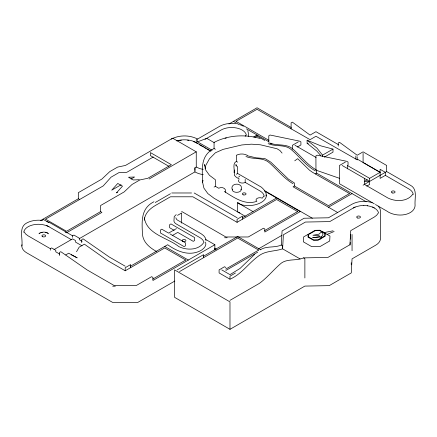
<?xml version="1.0" encoding="UTF-8"?>
<svg xmlns="http://www.w3.org/2000/svg" width="437" height="437" viewBox="0 0 437 437"><rect width="100%" height="100%" fill="white"/><g stroke="black" fill="none" stroke-linecap="round" stroke-linejoin="round"><path stroke-width="0.66" d="M214.867 250.008L214.867 244.725L205.701 239.438M239.886 212.961A16.677 9.614 -0.1 0 1 237.652 211.885L237.652 202.741C247.932 210.672 278.325 201.293 261.244 187.091L237.652 173.473L236.335 174.232M300.061 258.917L282.602 248.839L282.602 245.791L281.286 245.026L282.067 230.955L304.092 218.238L328.46 217.79L352.053 204.172C358.198 200.938 365.6 200.659 372.182 202.642M308.14 234.336L307.987 237.089L313.476 240.257L318.245 240.17L325.199 236.155L325.352 233.402L319.862 230.233L315.088 230.321L303.644 236.914L303.371 241.841L311.652 246.621L320.19 246.463L329.689 240.978L329.962 236.051L322.555 231.785L324.686 233.014M350.097 245.086L350.245 242.404M350.43 239.055L350.692 234.363M239.083 178.87L236.335 177.28L234.341 175.281L234.341 169.944M205.144 168.742L205.723 165.514L209.454 158.784L215.386 152.797L223.116 149.367L241.776 144.964L251.439 144.172L260.441 144.794L277.014 148.755L279.964 150.541L282.073 153.092M245.326 216.31L214.064 198.261L207.837 193.58L203.921 188.123L202.588 182.262L203.03 180.312M76.53 251.739L79.152 247.178L84.385 244.157L107.977 260.823L125.211 270.776L164.722 247.965L185.67 259.966M321.413 236.843L320.004 239.312M320.485 238.58L322.877 234.653L322.894 233.751L322.14 232.495L320.769 232.522L318.999 234.134L312.952 235.292L319.289 235.614M245.212 136.257L245.949 135.224M238.618 177.154L239.634 176.138M203.631 242.764C198.294 250.434 186.561 250.428 178.848 246.599C167.633 237.673 146.756 234.445 144.325 217.741M263.757 196.115L262.276 198.18A3.867 2.234 0 0 0 257.185 198.371A3.867 2.234 0 0 0 256.852 201.31C244.922 205.63 233.822 197.344 224.241 191.439M378.152 213.196L376.672 215.255L374.318 217.025L350.731 230.649L349.95 244.715L327.925 257.431L303.551 257.885C295.882 261.331 286.224 258.027 279.849 264.363C272.874 270.569 266.892 277.932 259.327 283.416L229.982 300.361M412.779 194.203C407.442 201.872 395.709 201.867 387.996 198.037L364.409 184.419L364.409 178.323M254.749 254.279L240.006 268.476L229.982 274.644L221.734 269.886M38.942 233.773L39.958 233.019M260.091 138.513C244.988 134.11 228.103 135.066 214.064 142.413L214.064 148.514C200.283 155.457 202.178 169.01 202.588 182.262M153.939 201.741C140.785 208.4 141.817 221.144 142.462 233.992C142.959 242.366 149.962 247.943 156.801 251.646M247.222 155.272C243.873 153.545 239.678 153.545 236.335 155.272L236.335 161.373C232.227 163.564 234.778 169.037 234.079 172.615M176.209 214.6L174.216 216.594L173.953 220.789A7.697 4.446 0 0 0 176.209 223.93L199.796 237.553A14.814 8.554 0 0 1 204.008 242.48M294.735 160.832L297.657 158.669L309.451 170.146L312.4 172.233L349.409 193.504M324.767 233.052L325.926 232.244L332.994 230.818M40.668 220.505L78.316 198.769L78.316 192.679L101.903 179.055L109.763 171.621L117.629 167.081L125.49 165.437L172.67 138.201L196.257 151.819L196.257 167.054L194.929 167.824L194.929 170.364M45.568 219.106L103.225 185.916L111.085 177.154L118.946 172.615L126.812 172.298L153.267 157.02M121.087 184.775L111.714 190.188L117.766 183.442L122.48 186.162L116.428 192.908L117.597 192.231M131.045 179.028L134.558 177.001L128.505 177.247L133.214 179.968L139.266 179.716M228.922 124.01L257.043 107.77L291.25 127.517M205.057 139.31L221.166 130.007A14.814 8.554 0 0 1 236.401 127.959A14.814 8.554 0 0 1 246.326 134.94M236.095 121.295L257.043 109.294L310.068 139.665L315.962 136.262L357.193 159.822L357.848 159.445L380.119 172.298L369.642 178.345L347.377 165.492L347.377 168.879M149.083 179.055L196.257 151.819M45.568 219.199L66.522 231.293L100.581 211.628L100.581 205.532L124.174 191.914L132.034 184.474L139.9 179.935L147.761 178.296L171.348 164.678L150.399 152.584L150.399 155.632L169.021 166.382M53.969 249.62L72.591 238.87L75.541 240.574L75.541 242.098L82.03 245.84M253.64 136.972L257.043 135.006L257.043 136.022L264.713 140.452M79.092 238.766L194.929 171.888A18.556 10.712 0 0 0 203.249 174.658M254.776 137.333L257.043 136.022M155.261 202.506L170.435 193.744M65.763 254.908L68.675 253.225L77.191 257.852L71.297 254.766M214.064 187.091L215.386 186.331L218.686 188.238C221.548 186.506 226.907 188.057 225.388 192.275M298.274 141.905L292.375 145.308L292.375 149.252M177.526 215.359L181.65 212.977L181.65 223.138M297.373 146.996L300.913 144.953L300.913 141.905L299.591 141.14L270.055 135.022L268.788 135.754L268.788 142.216M176.422 228.589L168.6 233.112L161.816 229.196L160.494 229.955L160.494 233.003L184.086 246.621L185.403 245.862L185.403 242.814L169.917 233.871M172.151 235.63L177.744 232.402L193.23 241.344L194.558 240.574L194.558 237.526L170.971 223.908L169.638 224.678L169.638 227.721L174.161 230.332M322.522 156.359L322.522 155.14L332.994 149.093L332.994 152.142L324.265 157.183M130.516 266.188L167.688 244.725C176.237 250.882 187.107 255.661 197.661 251.936C201.73 250.598 207.083 247.042 205.658 242.082M315.962 170.102L315.913 155.911L317.175 155.179L346.716 161.297L348.038 162.061L348.038 165.11L347.377 165.492M294.396 185.933L293.08 186.79L337.582 212.486M316.667 173.074L315.35 173.931M242.382 217.73L276.583 197.977M144.341 220.166A37.325 21.55 0 0 1 155.261 205.554L170.435 196.792L192.87 196.792L237.078 222.313L276.583 199.501L297.531 211.503M345.394 162.061L339.5 165.465L339.5 183.753L374.291 203.839M152.781 279.052L185.67 260.059M214.867 244.725L152.928 280.488L152.928 277.44L151.606 276.681L136.431 285.443L113.997 285.443L87.029 269.869L60.798 251.679L59.481 252.444L59.481 255.492M177.198 269.886L203.587 254.645L203.587 257.693M203.451 256.251L237.652 236.504L260.802 249.866M179.541 271.579L237.652 238.028L258.6 250.024M174.838 281.046L137.748 302.453L112.675 302.453L26.733 252.837A16.677 9.63 0 0 1 21.992 244.769M264.642 230.589L297.531 211.601M367.315 179.738L364.409 181.421L369.642 181.393L342.138 165.465M363.087 185.179L386.674 171.561L410.267 185.179C417.958 188.975 414.429 198.693 415.084 205.357A16.677 10.772 6.7 0 1 404.766 214.616A16.677 10.772 6.7 0 1 386.674 210.989L375.47 204.521M247.222 155.741L256.066 157.806L264.915 158.593L267.859 160.292L270.809 162.16L288.502 179.197L294.396 182.983L294.396 186.025L328.46 205.696L349.409 193.602M328.46 207.22L352.053 193.602M366.736 186.124L369.642 184.441L369.642 178.345M385.358 175.368L380.119 178.394L380.119 169.299L385.358 172.325L385.358 175.368L408.945 188.992A14.814 8.554 0 0 1 413.255 194.481M258.431 248.904L281.947 235.325M225.716 269.11L258.6 250.122M260.643 249.576C266.788 245.774 274.671 248.041 281.286 245.026M257.704 252.165L225.858 270.454M235.428 273.027L229.982 276.168L229.982 279.216C241.787 274.125 248.768 262.828 259.015 255.7C265.876 250.576 274.829 251.559 282.602 248.839L283.384 234.767L305.414 222.051L329.782 221.597L355.128 206.969M363.824 205.488C367.391 205.532 371.106 206.253 374.318 207.979A14.814 8.554 0 0 1 378.529 212.912M367.681 205.767L367.375 205.745M229.982 329.323L229.982 301.885L174.56 269.886L174.56 297.324L229.982 329.323L304.873 286.088L329.241 285.634L351.272 272.917L352.053 258.851L375.64 245.233A16.677 9.63 0 0 0 380.523 238.422L380.523 210.978L379.955 208.487L378.289 206.166M327.116 234.407L334.147 231.484M171.331 139.048C179.399 134.896 189.521 134.875 197.584 139.053M39.674 233.194C42.422 231.583 46.273 231.67 48.715 233.817M40.881 232.659L42.269 232.331M353.369 207.979L356.439 206.619L360.012 205.767L363.846 205.477M197.579 140.583L197.579 141.85L206.739 138.338L214.305 142.708M171.752 192.979L191.548 192.979M224.542 237.739L227.18 237.739M112.675 286.202L115.319 286.202M235.958 123.709C230.496 122.988 224.76 123.578 219.844 126.2L196.257 139.818L196.257 142.866L197.579 143.626M42.848 220.472C37.385 219.756 31.65 220.341 26.733 222.968C18.201 227.415 23.112 238.613 21.85 246.026M23.745 232.266A14.814 8.554 0 0 1 38.527 224.268L42.362 224.563L45.934 225.416L49.004 226.776M332.994 149.093L320.878 145.876L307.118 140.201L307.118 143.249L316.951 151.191L320.884 155.73M203.161 169.409L199.714 168.589L196.257 167.054M45.328 232.331L47.813 233.139M269.492 142.888C277.162 146.335 286.819 143.03 293.194 149.367C301.104 156.167 307.413 165.039 316.667 170.124L316.667 173.172L366.206 201.768M268.171 143.647C275.845 147.094 285.503 143.795 291.872 150.131C299.787 156.932 306.091 165.798 315.35 170.883M245.9 156.506C253.624 159.784 262.921 156.888 269.492 162.919C277.397 169.84 283.908 178.438 293.08 183.742M270.066 143.309L271.989 143.975M316.552 170.354L339.625 178.351M307.118 143.249L308.314 143.762M239.979 124.671L243.436 126.2M46.868 221.439L50.326 222.968L72.733 235.904M338.38 144.631L315.962 131.69L310.068 135.093L292.375 122.136L291.108 122.868L291.108 128.959M380.119 172.347L363.087 162.515L363.087 153.371M295.013 145.308L316.109 157.489M236.095 121.388L268.984 140.375M233.456 121.388L239.356 124.796M246.43 128.882L268.842 141.725M372.575 206.974L374.318 207.979M214.064 148.514L215.386 149.279M236.335 161.373L237.652 162.138M197.579 141.85L212.125 150.252M210.962 151.104L196.257 142.609A16.677 9.63 0 0 0 176.668 140.911M199.321 144.636L203.396 146.99M204.56 147.662L205.723 148.334M206.887 149.006L210.377 151.022M264.773 190.778L312.362 218.254M264.784 191.166L300.17 211.601L264.789 232.025L264.789 228.977L263.467 228.218L248.292 236.98L225.858 236.98L181.65 211.453M239.012 179.656A3.928 2.267 0 0 0 240.022 182.59A3.928 2.267 0 0 0 245.19 182.393L259.922 190.898A14.814 8.554 0 0 1 264.232 196.393M194.929 167.824L194.929 171.888M252.996 211.601L237.652 202.741L239.241 203.795M194.186 192.979L237.078 217.741M303.551 257.885L304.873 258.644L304.873 277.959M214.551 248.227L216.315 249.243M225.858 267.504L224.542 266.739L219.095 269.886L219.095 272.934L229.982 279.216M164.722 246.441L188.309 260.059M78.316 198.677L79.632 199.534M100.581 211.535L101.903 212.393L66.522 232.817L65.2 232.058M82.047 241.284L79.501 239.809L79.501 238.285L73.913 235.062L72.591 235.822L72.591 237.346M125.211 266.204L109.294 257.016L83.068 238.826L81.746 239.585L81.746 242.633M42.93 219.199L48.906 222.652M46.661 225.426L71.466 239.744M50.463 248.762L28.055 235.822L25.701 234.052L24.221 231.987M59.689 254.088L55.799 251.843L55.799 250.319L51.642 247.921L50.326 248.68L50.326 250.204M307.118 140.201L316.951 148.143L322.522 155.14M265.893 194.913L266.128 195.934M247.752 130.516L248.32 133.006L248.32 136.393M206.002 240.552L205.434 238.056L203.768 235.734L201.118 233.74L177.526 220.122L176.603 219.423L175.821 217.741M351.233 262.79L351.272 264.795M386.674 171.561L386.674 165.465L363.087 151.847L357.193 155.25L339.5 142.293L338.233 143.025L338.233 146.073M357.193 156.774L357.193 159.822M355.871 156.014L355.871 159.063M352.053 234.456L352.053 250.723M245.19 179.345L245.19 182.393M242.519 219.172L242.519 216.124L237.078 219.265L237.078 222.313M241.148 189.767C243.939 182.284 229.491 182.284 232.282 189.767M237.652 173.473L237.652 166.896L236.728 166.202L235.947 164.514L235.947 165.88M215.386 186.331L215.386 179.754L209.454 175.292L205.723 170.097L204.45 164.514L204.45 165.869M130.658 267.63L130.658 264.587L125.211 267.728L125.211 270.776M240.995 189.106A4.43 2.556 0 0 1 236.717 192.329A4.43 2.556 0 0 1 232.435 189.106M225.055 138.338A1.868 1.076 0 0 1 226.371 138.021M177.793 140.851A16.677 9.63 0 0 1 181.36 140.211M187.566 140.211A16.677 9.63 0 0 1 188.779 140.375M193.422 141.55A16.677 9.63 0 0 1 195.738 142.577M308.697 234.478L308.56 236.958L313.7 239.924L317.999 239.847L324.636 236.018L324.773 233.533L319.633 230.567L315.334 230.643L308.697 234.478M313.236 237.63L312.668 237.712L320.288 236.772L313.236 237.63M182.732 241.317A1.868 1.076 0 0 0 185.856 240.836A1.868 1.076 0 0 0 183.573 239.514A1.868 1.076 0 0 0 182.732 241.317M243.245 194.842A1.868 1.076 0 0 0 246.047 193.908A1.868 1.076 0 0 0 243.245 192.974A1.868 1.076 0 0 0 243.245 194.842M392.268 192.93A1.868 1.076 0 0 0 395.07 191.996A1.868 1.076 0 0 0 392.268 191.062A1.868 1.076 0 0 0 392.268 192.93M357.641 218.003A1.868 1.076 0 0 0 360.443 217.069A1.868 1.076 0 0 0 357.641 216.135A1.868 1.076 0 0 0 357.641 218.003M42.476 236.625A1.868 1.076 0 0 0 45.601 236.144A1.868 1.076 0 0 0 43.318 234.822A1.868 1.076 0 0 0 42.476 236.625"/></g></svg>
